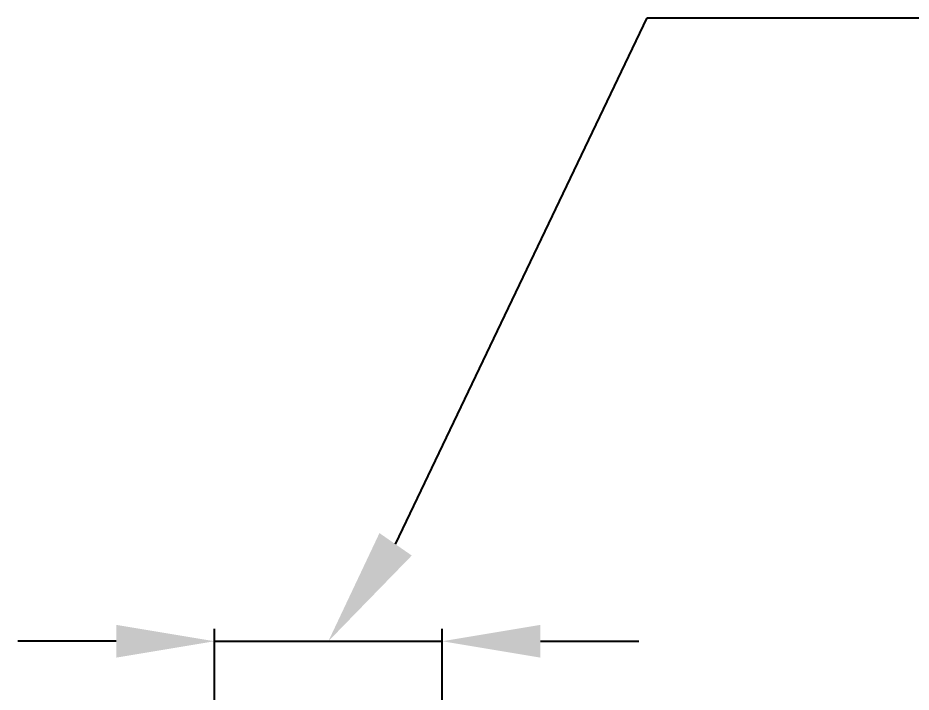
# Model space of a CAD drawing. Header units: millimetres. Extents: x 1522 to 2996, y -37 to 935.
# Drawn here: x 2514.1 to 2586.8, y 783.4 to 838.3 of the extents above; entities that cross this region are included whole.
import ezdxf

# ---------------------------------------------------------------- set-up
doc = ezdxf.new("R2010")
doc.units = ezdxf.units.MM
doc.header["$PDSIZE"] = -1
doc.styles.get("Standard").update_dxf_attribs({"font": 'simplex.shx'})
doc.dimstyles.new('ISO-25', dxfattribs={"dimtxt": 2.5, "dimasz": 2.5, "dimexe": 1.25, "dimexo": 0.625, "dimtad": 1, "dimtxsty": 'Standard', "dimcen": 2.5, "dimadec": 0, "dimazin": 0, "dimtfac": 1, "dimtmove": 0, "dimatfit": 3, "dimfxl": 1, "dimarcsym": 0})

# ---------------------------------------------------------------- blocks, each defined once
blk = doc.blocks.new('*D30')
at = {"color": 0, "lineweight": -2, "transparency": 16777216}
for p, q in [((2530.08, 761.011), (2530.08, 788.559)), ((2548.61, 765.572), (2548.61, 788.559)), ((2522.08, 787.559), (2514.08, 787.559)), ((2530.08, 787.559), (2548.61, 787.559)), ((2556.61, 787.559), (2564.61, 787.559))]:
    blk.add_line(p, q, dxfattribs=at)
at = {"color": 0, "transparency": 16777216}
for points in [[(2522.08, 786.225), (2522.08, 788.892), (2530.08, 787.559)], [(2556.61, 788.892), (2556.61, 786.225), (2548.61, 787.559)]]:
    blk.add_solid(points, dxfattribs=at)
at = {"layer": 'Defpoints', "color": 0, "transparency": 16777216}
for p in [(2548.61, 787.559), (2548.61, 764.572), (2530.08, 760.011)]:
    blk.add_point(p, dxfattribs=at)

msp = doc.modelspace()

# ---------------------------------------------------------------- linework, layer by layer
at = {"linetype": 'ByBlock', "lineweight": -2}
for p, q in [((2544.82, 795.445), (2565.293, 838.263)), ((2565.293, 838.263), (2710.383, 838.263))]:
    msp.add_line(p, q, dxfattribs=at)
msp.add_solid([(2546.134, 794.532), (2539.345, 787.559), (2543.505, 796.357)])

# ---------------------------------------------------------------- dimensions: what is measured, and where the dimension line sits
dim = msp.add_linear_dim(base=(2548.61, 787.559), p1=(2530.08, 760.011), p2=(2548.61, 764.572), text=' ', dimstyle='ISO-25', override={"dimtxt": 10, "dimasz": 8, "dimexe": 1, "dimexo": 1, "dimgap": 1.524, "dimtih": 1, "dimtoh": 1, "dimzin": 0, "dimadec": 2, "dimtzin": 0})
dim.commit()
dim.dimension.update_dxf_attribs({"geometry": '*D30', "text_midpoint": (2539.345, 794.083)})

doc.saveas('drawing.dxf')
